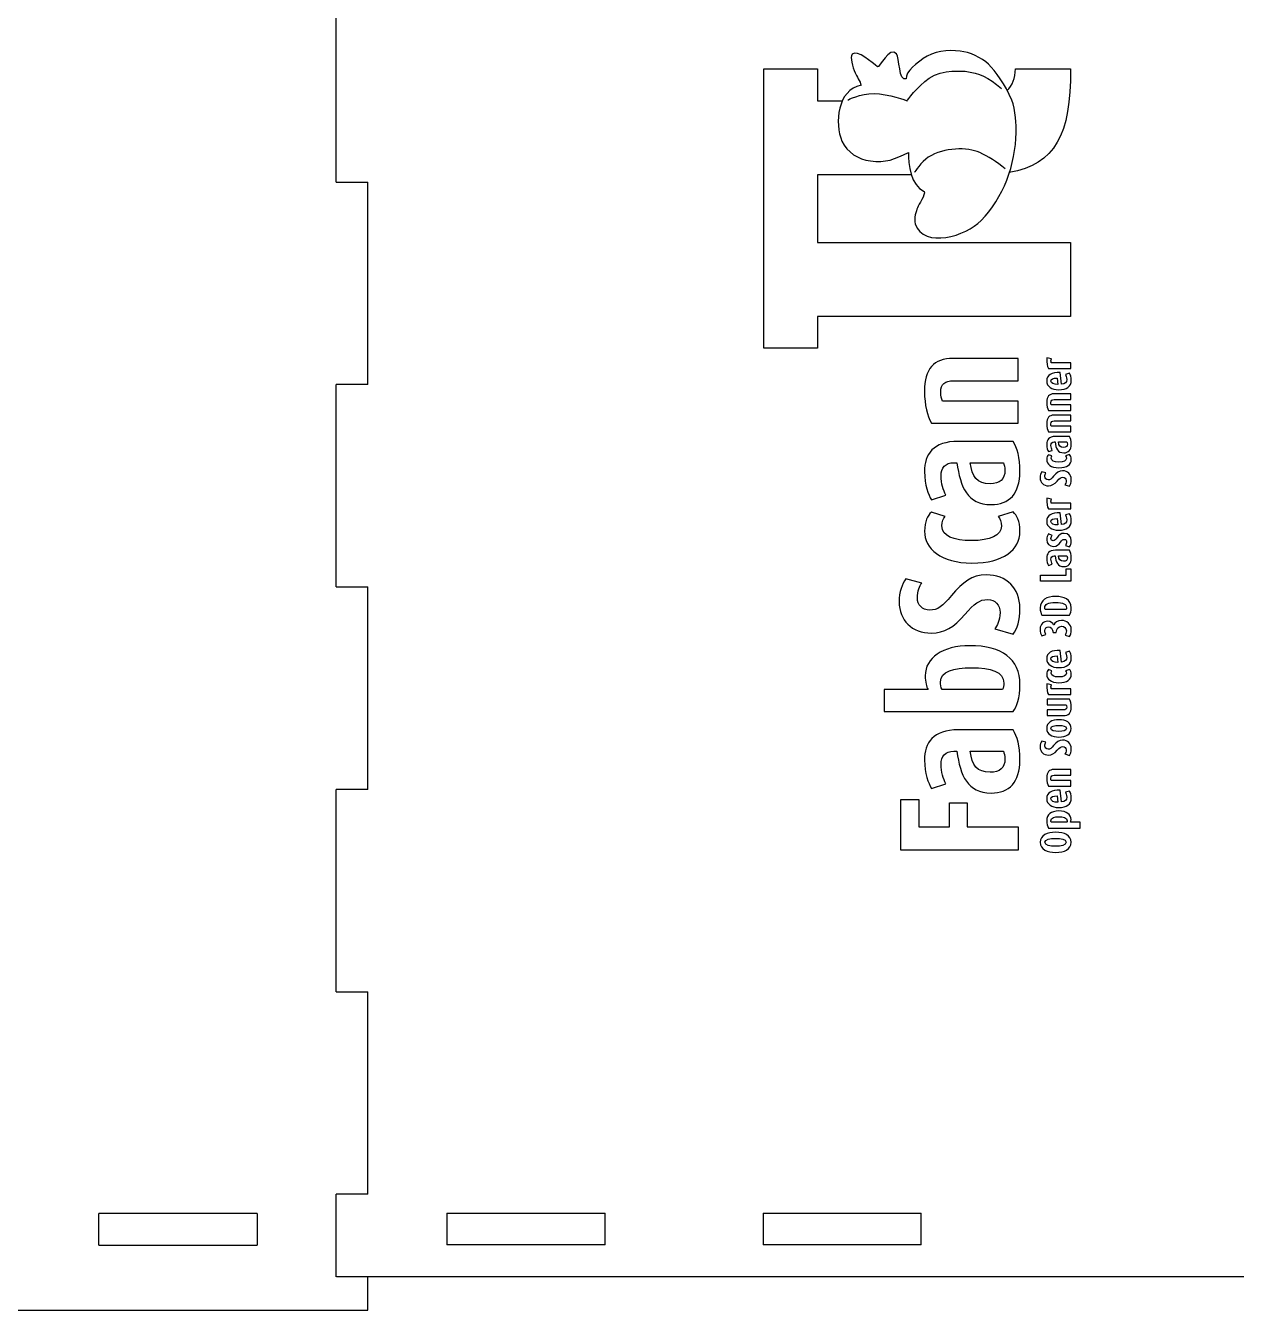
# Model space of a CAD drawing. Extents: x 2 to 1134, y 3 to 333.
# Drawn here: x 193.4 to 384.8, y 3.2 to 206.2 of the extents above; entities that cross this region are included whole.
import ezdxf

# ---------------------------------------------------------------- set-up
doc = ezdxf.new("R2010")
doc.units = 0
doc.layers.add('EBENE_1', color=7, linetype='CONTINUOUS')

# ---------------------------------------------------------------- blocks, each defined once
blk = doc.blocks.new('BLOCK_2')
at = {"layer": 'EBENE_1'}
blk.add_lwpolyline([(242.52, 8.49), (242.52, 21.53)], dxfattribs=at)
blk = doc.blocks.new('BLOCK_3')
at = {"layer": 'EBENE_1'}
blk.add_lwpolyline([(247.52, 21.53), (242.52, 21.53)], dxfattribs=at)
blk = doc.blocks.new('BLOCK_4')
at = {"layer": 'EBENE_1'}
blk.add_lwpolyline([(417.51, 8.49), (242.55, 8.49)], dxfattribs=at)
blk = doc.blocks.new('BLOCK_8')
at = {"layer": 'EBENE_1'}
blk.add_lwpolyline([(247.52, 149.52), (247.52, 181.52)], dxfattribs=at)
blk = doc.blocks.new('BLOCK_9')
at = {"layer": 'EBENE_1'}
blk.add_lwpolyline([(247.52, 85.52), (247.52, 117.52)], dxfattribs=at)
blk = doc.blocks.new('BLOCK_10')
at = {"layer": 'EBENE_1'}
blk.add_lwpolyline([(247.52, 21.53), (247.52, 53.53)], dxfattribs=at)
blk = doc.blocks.new('BLOCK_11')
at = {"layer": 'EBENE_1'}
blk.add_lwpolyline([(242.52, 181.52), (247.52, 181.52)], dxfattribs=at)
blk = doc.blocks.new('BLOCK_12')
at = {"layer": 'EBENE_1'}
blk.add_lwpolyline([(242.52, 181.52), (242.52, 213.52)], dxfattribs=at)
blk = doc.blocks.new('BLOCK_16')
at = {"layer": 'EBENE_1'}
blk.add_lwpolyline([(242.52, 117.52), (247.52, 117.52)], dxfattribs=at)
blk = doc.blocks.new('BLOCK_17')
at = {"layer": 'EBENE_1'}
blk.add_lwpolyline([(242.52, 117.52), (242.52, 149.52)], dxfattribs=at)
blk = doc.blocks.new('BLOCK_18')
at = {"layer": 'EBENE_1'}
blk.add_lwpolyline([(247.52, 149.52), (242.52, 149.52)], dxfattribs=at)
blk = doc.blocks.new('BLOCK_19')
at = {"layer": 'EBENE_1'}
blk.add_lwpolyline([(242.52, 53.53), (247.52, 53.53)], dxfattribs=at)
blk = doc.blocks.new('BLOCK_20')
at = {"layer": 'EBENE_1'}
blk.add_lwpolyline([(242.52, 53.53), (242.52, 85.52)], dxfattribs=at)
blk = doc.blocks.new('BLOCK_21')
at = {"layer": 'EBENE_1'}
blk.add_lwpolyline([(247.52, 85.52), (242.52, 85.52)], dxfattribs=at)
blk = doc.blocks.new('BLOCK_22')
at = {"layer": 'EBENE_1'}
blk.add_lwpolyline([(260.02, 18.53), (260.02, 13.53)], dxfattribs=at)
blk = doc.blocks.new('BLOCK_23')
at = {"layer": 'EBENE_1'}
blk.add_lwpolyline([(260.02, 18.53), (285.02, 18.53)], dxfattribs=at)
blk = doc.blocks.new('BLOCK_24')
at = {"layer": 'EBENE_1'}
blk.add_lwpolyline([(285.02, 13.53), (260.02, 13.53)], dxfattribs=at)
blk = doc.blocks.new('BLOCK_25')
at = {"layer": 'EBENE_1'}
blk.add_lwpolyline([(285.02, 13.53), (285.02, 18.53)], dxfattribs=at)
blk = doc.blocks.new('BLOCK_30')
at = {"layer": 'EBENE_1'}
blk.add_lwpolyline([(310.02, 18.53), (310.02, 13.53)], dxfattribs=at)
blk = doc.blocks.new('BLOCK_31')
at = {"layer": 'EBENE_1'}
blk.add_lwpolyline([(310.02, 18.53), (335.02, 18.53)], dxfattribs=at)
blk = doc.blocks.new('BLOCK_32')
at = {"layer": 'EBENE_1'}
blk.add_lwpolyline([(335.02, 13.53), (310.02, 13.53)], dxfattribs=at)
blk = doc.blocks.new('BLOCK_33')
at = {"layer": 'EBENE_1'}
blk.add_lwpolyline([(335.02, 13.53), (335.02, 18.53)], dxfattribs=at)
blk = doc.blocks.new('BLOCK_45')
at = {"layer": 'EBENE_1'}
blk.add_lwpolyline([(22.53, 3.18), (247.54, 3.18)], dxfattribs=at)
blk = doc.blocks.new('BLOCK_57')
at = {"layer": 'EBENE_1'}
for points in [[(242.52, 21.47), (242.52, 21.47)], [(242.52, 8.48), (242.52, 8.48)]]:
    blk.add_lwpolyline(points, dxfattribs=at)
blk = doc.blocks.new('BLOCK_58')
at = {"layer": 'EBENE_1'}
for points in [[(242.52, 21.47), (242.52, 21.47)], [(247.52, 21.47), (247.52, 21.47)]]:
    blk.add_lwpolyline(points, dxfattribs=at)
blk = doc.blocks.new('BLOCK_59')
at = {"layer": 'EBENE_1'}
for points in [[(247.52, 117.47), (247.52, 117.47)], [(247.52, 85.47), (247.52, 85.47)]]:
    blk.add_lwpolyline(points, dxfattribs=at)
blk = doc.blocks.new('BLOCK_60')
at = {"layer": 'EBENE_1'}
for points in [[(247.52, 53.47), (247.52, 53.47)], [(247.52, 21.47), (247.52, 21.47)]]:
    blk.add_lwpolyline(points, dxfattribs=at)
blk = doc.blocks.new('BLOCK_61')
at = {"layer": 'EBENE_1'}
for points in [[(247.52, 181.46), (247.52, 181.46)], [(247.52, 149.46), (247.52, 149.46)]]:
    blk.add_lwpolyline(points, dxfattribs=at)
blk = doc.blocks.new('BLOCK_63')
at = {"layer": 'EBENE_1'}
for points in [[(242.52, 181.46), (242.52, 181.46)], [(247.52, 181.46), (247.52, 181.46)]]:
    blk.add_lwpolyline(points, dxfattribs=at)
blk = doc.blocks.new('BLOCK_64')
at = {"layer": 'EBENE_1'}
for points in [[(242.52, 213.46), (242.52, 213.46)], [(242.52, 181.46), (242.52, 181.46)]]:
    blk.add_lwpolyline(points, dxfattribs=at)
blk = doc.blocks.new('BLOCK_66')
at = {"layer": 'EBENE_1'}
for points in [[(242.52, 117.47), (242.52, 117.47)], [(247.52, 117.47), (247.52, 117.47)]]:
    blk.add_lwpolyline(points, dxfattribs=at)
blk = doc.blocks.new('BLOCK_67')
at = {"layer": 'EBENE_1'}
for points in [[(242.52, 149.46), (242.52, 149.46)], [(242.52, 117.47), (242.52, 117.47)]]:
    blk.add_lwpolyline(points, dxfattribs=at)
blk = doc.blocks.new('BLOCK_68')
at = {"layer": 'EBENE_1'}
for points in [[(242.52, 149.46), (242.52, 149.46)], [(247.52, 149.46), (247.52, 149.46)]]:
    blk.add_lwpolyline(points, dxfattribs=at)
blk = doc.blocks.new('BLOCK_69')
at = {"layer": 'EBENE_1'}
for points in [[(242.52, 53.47), (242.52, 53.47)], [(247.52, 53.47), (247.52, 53.47)]]:
    blk.add_lwpolyline(points, dxfattribs=at)
blk = doc.blocks.new('BLOCK_70')
at = {"layer": 'EBENE_1'}
for points in [[(242.52, 85.47), (242.52, 85.47)], [(242.52, 53.47), (242.52, 53.47)]]:
    blk.add_lwpolyline(points, dxfattribs=at)
blk = doc.blocks.new('BLOCK_71')
at = {"layer": 'EBENE_1'}
for points in [[(242.52, 85.47), (242.52, 85.47)], [(247.52, 85.47), (247.52, 85.47)]]:
    blk.add_lwpolyline(points, dxfattribs=at)
blk = doc.blocks.new('BLOCK_82')
at = {"layer": 'EBENE_1'}
blk.add_lwpolyline([(205.02, 13.47), (205.02, 18.47)], dxfattribs=at)
blk = doc.blocks.new('BLOCK_83')
at = {"layer": 'EBENE_1'}
blk.add_lwpolyline([(205.02, 13.47), (230.02, 13.47)], dxfattribs=at)
blk = doc.blocks.new('BLOCK_84')
at = {"layer": 'EBENE_1'}
blk.add_lwpolyline([(230.02, 18.47), (230.02, 13.47)], dxfattribs=at)
blk = doc.blocks.new('BLOCK_85')
at = {"layer": 'EBENE_1'}
blk.add_lwpolyline([(230.02, 18.47), (205.02, 18.47)], dxfattribs=at)
blk = doc.blocks.new('BLOCK_91')
at = {"layer": 'EBENE_1', "color": 7}
blk.add_lwpolyline([(333.39, 182.69), (318.59, 182.69), (318.59, 171.99), (358.62, 171.99), (358.62, 160.29), (318.59, 160.29), (318.59, 155.25), (310.14, 155.25), (310.14, 199.42), (318.59, 199.42), (318.59, 194.39), (322.53, 194.39)], dxfattribs=at)
for points, knots in [([(349.33, 194.48), (349.93, 192.97), (350.06, 190.44), (350.03, 189.33), (349.92, 184.39), (348, 178.95), (344.46, 175.44), (342.13, 172.97), (335.44, 170.98), (334.04, 174.9), (333.8, 175.87), (334.23, 176.93), (334.42, 177.47), (334.59, 177.96), (335.74, 179.56), (335.46, 180.05), (333.38, 180.94), (332.95, 184.37), (332.99, 186.22), (330.81, 185.14), (329.43, 184.52), (326.98, 184.87), (325.09, 185.14), (323.26, 186.19), (322.48, 187.98), (321.28, 190.77), (321.77, 196.14), (325.49, 196.83), (325.39, 197.44), (324.76, 198.29), (324.56, 198.77), (324.14, 199.79), (323.73, 201.26), (324.07, 201.72), (324.94, 202.59), (327.3, 200.3), (328.07, 199.76), (328.47, 199.48), (329.89, 203.11), (331.12, 201.78), (331.56, 201.31), (331.45, 197.25), (332.65, 197.86), (332.39, 198.93), (334.64, 200.56), (335.3, 201.05), (336.88, 202.23), (339.26, 202.44), (341.16, 202.23), (342.65, 202.06), (344.55, 201.24), (345.64, 200.15), (346.67, 199.12), (348.36, 196.91), (349.33, 194.48)], [0, 0, 0, 0, 1, 1, 1, 2, 2, 2, 3, 3, 3, 4, 4, 4, 5, 5, 5, 6, 6, 6, 7, 7, 7, 8, 8, 8, 9, 9, 9, 10, 10, 10, 11, 11, 11, 12, 12, 12, 13, 13, 13, 14, 14, 14, 15, 15, 15, 16, 16, 16, 17, 17, 17, 18, 18, 18, 18]), ([(323.41, 194.5), (323.41, 194.5), (325.32, 195.51), (327.57, 195.51), (329.81, 195.51), (332.76, 194.39), (332.76, 194.39), (332.76, 194.39), (334.34, 196.59), (336.25, 197.94), (338.29, 199.39), (341.96, 199.05), (341.96, 199.05), (344.23, 198.75), (345.56, 198.1), (347.68, 196.34)], [0, 0, 0, 0, 1, 1, 1, 2, 2, 2, 3, 3, 3, 4, 4, 4, 5, 5, 5, 5]), ([(348.54, 195.94), (349.46, 196.79), (349.9, 197.96), (349.9, 199.42), (349.9, 199.42), (358.62, 199.42), (358.62, 199.42), (358.62, 189.03), (356.23, 184.31), (348.91, 183.05)], [0, 0, 0, 0, 1, 1, 1, 2, 2, 2, 3, 3, 3, 3]), ([(348.3, 183.62), (346.87, 184.76), (345.61, 185.58), (344.26, 186.18), (342.29, 187.07), (338.65, 187.02), (336.13, 185.45), (335.02, 184.75), (333.97, 183.08), (333.97, 183.08)], [0, 0, 0, 0, 1, 1, 1, 2, 2, 2, 3, 3, 3, 3])]:
    blk.add_open_spline(points, degree=3, knots=knots, dxfattribs=at)
blk = doc.blocks.new('BLOCK_92')
at = {"layer": 'EBENE_1', "color": 7}
blk.add_lwpolyline([(334.64, 79.62), (339.5, 79.62), (339.5, 83.4), (342.28, 83.4), (342.28, 79.62), (350.34, 79.62), (350.34, 75.93), (331.78, 75.93), (331.78, 83.94), (334.64, 83.94), (334.64, 79.62), (334.64, 79.62)], dxfattribs=at)
for points, knots in [([(350.34, 150.12), (350.34, 150.12), (340.06, 150.12), (340.06, 150.12), (338.8, 150.12), (338.1, 149.6), (338.1, 148.36), (338.1, 147.64), (338.18, 147.28), (338.36, 146.91), (338.36, 146.91), (350.34, 146.91), (350.34, 146.91), (350.34, 146.91), (350.34, 143.43), (350.34, 143.43), (350.34, 143.43), (336.61, 143.43), (336.61, 143.43), (335.96, 144.59), (335.53, 146.23), (335.53, 148.44), (335.53, 152), (336.99, 153.65), (340.06, 153.65), (340.06, 153.65), (350.34, 153.65), (350.34, 153.65), (350.34, 153.65), (350.34, 150.12), (350.34, 150.12)], [0, 0, 0, 0, 1, 1, 1, 2, 2, 2, 3, 3, 3, 4, 4, 4, 5, 5, 5, 6, 6, 6, 7, 7, 7, 8, 8, 8, 9, 9, 9, 10, 10, 10, 10]), ([(350.61, 135.77), (350.61, 132.29), (348.94, 130.54), (346.05, 130.54), (342.33, 130.54), (341.17, 133.29), (340.66, 137.17), (340.66, 137.17), (340.17, 137.17), (340.17, 137.17), (338.8, 137.17), (338.15, 136.36), (338.15, 135.1), (338.15, 133.88), (338.5, 132.8), (338.9, 132.02), (338.9, 132.02), (336.61, 131.29), (336.61, 131.29), (336.15, 132.13), (335.53, 133.59), (335.53, 135.77), (335.53, 138.49), (336.88, 140.54), (340.87, 140.54), (340.87, 140.54), (349.53, 140.54), (349.53, 140.54), (350.2, 139.49), (350.61, 138.04), (350.61, 135.77)], [0, 0, 0, 0, 1, 1, 1, 2, 2, 2, 3, 3, 3, 4, 4, 4, 5, 5, 5, 6, 6, 6, 7, 7, 7, 8, 8, 8, 9, 9, 9, 10, 10, 10, 10]), ([(342.76, 137.17), (343.06, 134.93), (343.81, 133.83), (345.92, 133.83), (347.4, 133.83), (348.24, 134.56), (348.24, 135.93), (348.24, 136.42), (348.1, 136.9), (347.99, 137.17), (347.99, 137.17), (342.76, 137.17), (342.76, 137.17)], [0, 0, 0, 0, 1, 1, 1, 2, 2, 2, 3, 3, 3, 4, 4, 4, 4]), ([(350.61, 126.33), (350.61, 123.36), (347.99, 121.31), (343.03, 121.31), (338.1, 121.31), (335.53, 123.58), (335.53, 126.33), (335.53, 127.9), (336.02, 128.81), (336.61, 129.35), (336.61, 129.35), (338.8, 128.65), (338.8, 128.65), (338.53, 128.38), (338.26, 127.9), (338.26, 127.17), (338.26, 125.6), (340.12, 124.85), (342.98, 124.85), (345.92, 124.85), (347.7, 125.71), (347.7, 127.11), (347.7, 127.87), (347.48, 128.33), (347.16, 128.65), (347.16, 128.65), (349.53, 129.38), (349.53, 129.38), (350.12, 128.84), (350.61, 127.98), (350.61, 126.33)], [0, 0, 0, 0, 1, 1, 1, 2, 2, 2, 3, 3, 3, 4, 4, 4, 5, 5, 5, 6, 6, 6, 7, 7, 7, 8, 8, 8, 9, 9, 9, 10, 10, 10, 10]), ([(350.61, 114.17), (350.61, 112.2), (350.18, 110.88), (349.53, 110.04), (349.53, 110.04), (346.62, 110.91), (346.62, 110.91), (346.97, 111.31), (347.48, 112.25), (347.48, 113.47), (347.48, 114.71), (346.64, 115.54), (345.54, 115.54), (344.19, 115.54), (343.41, 114.92), (341.92, 113.17), (340.2, 111.15), (338.66, 110.23), (336.64, 110.23), (333.51, 110.23), (331.52, 112.28), (331.52, 115.19), (331.52, 116.7), (331.95, 118.05), (332.59, 118.81), (332.59, 118.81), (335.1, 118.13), (335.1, 118.13), (334.75, 117.7), (334.4, 116.87), (334.4, 115.81), (334.4, 114.68), (335.13, 113.87), (336.37, 113.87), (337.61, 113.87), (338.34, 114.44), (339.79, 116.16), (341.6, 118.3), (342.98, 119.43), (345.3, 119.43), (348.51, 119.43), (350.61, 117.32), (350.61, 114.17)], [0, 0, 0, 0, 1, 1, 1, 2, 2, 2, 3, 3, 3, 4, 4, 4, 5, 5, 5, 6, 6, 6, 7, 7, 7, 8, 8, 8, 9, 9, 9, 10, 10, 10, 11, 11, 11, 12, 12, 12, 13, 13, 13, 14, 14, 14, 14]), ([(350.61, 102.11), (350.61, 99.9), (350.12, 98.58), (349.53, 97.83), (349.53, 97.83), (329.17, 97.83), (329.17, 97.83), (329.17, 97.83), (329.17, 101.31), (329.17, 101.31), (329.17, 101.31), (336.1, 101.31), (336.1, 101.31), (335.83, 101.76), (335.64, 102.46), (335.64, 103.49), (335.64, 106.32), (338.37, 108.24), (342.68, 108.24), (347.78, 108.24), (350.61, 106.16), (350.61, 102.11)], [0, 0, 0, 0, 1, 1, 1, 2, 2, 2, 3, 3, 3, 4, 4, 4, 5, 5, 5, 6, 6, 6, 7, 7, 7, 7]), ([(338.04, 102.55), (338.04, 102.06), (338.1, 101.68), (338.31, 101.31), (338.31, 101.31), (347.88, 101.31), (347.88, 101.31), (347.99, 101.58), (348.07, 101.93), (348.07, 102.33), (348.07, 104.16), (346.02, 104.76), (342.95, 104.76), (340.2, 104.76), (338.04, 104.19), (338.04, 102.55)], [0, 0, 0, 0, 1, 1, 1, 2, 2, 2, 3, 3, 3, 4, 4, 4, 5, 5, 5, 5]), ([(350.61, 90.17), (350.61, 86.69), (348.94, 84.94), (346.05, 84.94), (342.33, 84.94), (341.17, 87.69), (340.66, 91.57), (340.66, 91.57), (340.17, 91.57), (340.17, 91.57), (338.8, 91.57), (338.15, 90.76), (338.15, 89.49), (338.15, 88.28), (338.5, 87.2), (338.9, 86.42), (338.9, 86.42), (336.61, 85.69), (336.61, 85.69), (336.15, 86.53), (335.53, 87.98), (335.53, 90.17), (335.53, 92.89), (336.88, 94.94), (340.87, 94.94), (340.87, 94.94), (349.53, 94.94), (349.53, 94.94), (350.2, 93.89), (350.61, 92.43), (350.61, 90.17)], [0, 0, 0, 0, 1, 1, 1, 2, 2, 2, 3, 3, 3, 4, 4, 4, 5, 5, 5, 6, 6, 6, 7, 7, 7, 8, 8, 8, 9, 9, 9, 10, 10, 10, 10]), ([(342.76, 91.57), (343.06, 89.33), (343.81, 88.23), (345.92, 88.23), (347.4, 88.23), (348.24, 88.95), (348.24, 90.33), (348.24, 90.81), (348.1, 91.3), (347.99, 91.57), (347.99, 91.57), (342.76, 91.57), (342.76, 91.57)], [0, 0, 0, 0, 1, 1, 1, 2, 2, 2, 3, 3, 3, 4, 4, 4, 4])]:
    blk.add_open_spline(points, degree=3, knots=knots, dxfattribs=at)
blk = doc.blocks.new('BLOCK_93')
at = {"layer": 'EBENE_1', "color": 7}
blk.add_lwpolyline([(358.65, 118.43), (353.88, 118.43), (353.88, 119.37), (357.92, 119.37), (357.92, 120.39), (358.65, 120.39), (358.65, 118.43)], dxfattribs=at)
for points, knots in [([(355.59, 153.59), (355.48, 153.38), (355.49, 153.14), (355.57, 152.97), (355.57, 152.97), (358.65, 152.97), (358.65, 152.97), (358.65, 152.97), (358.65, 152.07), (358.65, 152.07), (358.65, 152.07), (355.12, 152.07), (355.12, 152.07), (354.92, 152.41), (354.81, 152.89), (354.85, 153.75), (354.85, 153.75), (355.59, 153.59), (355.59, 153.59)], [0, 0, 0, 0, 1, 1, 1, 2, 2, 2, 3, 3, 3, 4, 4, 4, 5, 5, 5, 6, 6, 6, 6]), ([(357.2, 149.58), (357.74, 149.64), (358.01, 149.88), (358.01, 150.32), (358.01, 150.7), (357.9, 150.96), (357.81, 151.1), (357.81, 151.1), (358.44, 151.3), (358.44, 151.3), (358.61, 151.07), (358.72, 150.7), (358.72, 150.2), (358.72, 149.22), (357.99, 148.69), (356.77, 148.69), (355.65, 148.69), (354.85, 149.2), (354.85, 150.09), (354.85, 151.03), (355.65, 151.49), (356.97, 151.42), (356.97, 151.42), (357.2, 149.58), (357.2, 149.58)], [0, 0, 0, 0, 1, 1, 1, 2, 2, 2, 3, 3, 3, 4, 4, 4, 5, 5, 5, 6, 6, 6, 7, 7, 7, 8, 8, 8, 8]), ([(355.5, 150.07), (355.5, 149.74), (355.95, 149.52), (356.61, 149.53), (356.61, 149.53), (356.49, 150.54), (356.49, 150.54), (355.86, 150.54), (355.5, 150.4), (355.5, 150.07)], [0, 0, 0, 0, 1, 1, 1, 2, 2, 2, 3, 3, 3, 3]), ([(358.65, 147.14), (358.65, 147.14), (356.01, 147.14), (356.01, 147.14), (355.68, 147.14), (355.5, 147.01), (355.5, 146.69), (355.5, 146.5), (355.53, 146.41), (355.57, 146.31), (355.57, 146.31), (358.65, 146.31), (358.65, 146.31), (358.65, 146.31), (358.65, 145.42), (358.65, 145.42), (358.65, 145.42), (355.12, 145.42), (355.12, 145.42), (354.96, 145.72), (354.85, 146.14), (354.85, 146.71), (354.85, 147.62), (355.22, 148.05), (356.01, 148.05), (356.01, 148.05), (358.65, 148.05), (358.65, 148.05), (358.65, 148.05), (358.65, 147.14), (358.65, 147.14), (358.65, 147.14), (358.65, 147.14), (358.65, 147.14)], [0, 0, 0, 0, 1, 1, 1, 2, 2, 2, 3, 3, 3, 4, 4, 4, 5, 5, 5, 6, 6, 6, 7, 7, 7, 8, 8, 8, 9, 9, 9, 10, 10, 10, 11, 11, 11, 11]), ([(358.65, 143.77), (358.65, 143.77), (356.01, 143.77), (356.01, 143.77), (355.68, 143.77), (355.5, 143.64), (355.5, 143.32), (355.5, 143.13), (355.53, 143.04), (355.57, 142.94), (355.57, 142.94), (358.65, 142.94), (358.65, 142.94), (358.65, 142.94), (358.65, 142.05), (358.65, 142.05), (358.65, 142.05), (355.12, 142.05), (355.12, 142.05), (354.96, 142.35), (354.85, 142.77), (354.85, 143.34), (354.85, 144.25), (355.22, 144.68), (356.01, 144.68), (356.01, 144.68), (358.65, 144.68), (358.65, 144.68), (358.65, 144.68), (358.65, 143.77), (358.65, 143.77), (358.65, 143.77), (358.65, 143.77), (358.65, 143.77)], [0, 0, 0, 0, 1, 1, 1, 2, 2, 2, 3, 3, 3, 4, 4, 4, 5, 5, 5, 6, 6, 6, 7, 7, 7, 8, 8, 8, 9, 9, 9, 10, 10, 10, 11, 11, 11, 11]), ([(358.72, 140.08), (358.72, 139.18), (358.29, 138.73), (357.55, 138.73), (356.59, 138.73), (356.29, 139.44), (356.16, 140.44), (356.16, 140.44), (356.04, 140.44), (356.04, 140.44), (355.68, 140.44), (355.52, 140.23), (355.52, 139.91), (355.52, 139.59), (355.61, 139.32), (355.71, 139.12), (355.71, 139.12), (355.12, 138.93), (355.12, 138.93), (355.01, 139.14), (354.85, 139.52), (354.85, 140.08), (354.85, 140.78), (355.19, 141.31), (356.22, 141.31), (356.22, 141.31), (358.44, 141.31), (358.44, 141.31), (358.62, 141.04), (358.72, 140.66), (358.72, 140.08)], [0, 0, 0, 0, 1, 1, 1, 2, 2, 2, 3, 3, 3, 4, 4, 4, 5, 5, 5, 6, 6, 6, 7, 7, 7, 8, 8, 8, 9, 9, 9, 10, 10, 10, 10]), ([(356.7, 140.44), (356.78, 139.86), (356.97, 139.58), (357.51, 139.58), (357.9, 139.58), (358.11, 139.77), (358.11, 140.12), (358.11, 140.25), (358.08, 140.37), (358.05, 140.44), (358.05, 140.44), (356.7, 140.44), (356.7, 140.44)], [0, 0, 0, 0, 1, 1, 1, 2, 2, 2, 3, 3, 3, 4, 4, 4, 4]), ([(358.72, 137.65), (358.72, 136.89), (358.05, 136.36), (356.77, 136.36), (355.5, 136.36), (354.85, 136.94), (354.85, 137.65), (354.85, 138.05), (354.97, 138.29), (355.12, 138.43), (355.12, 138.43), (355.68, 138.25), (355.68, 138.25), (355.62, 138.18), (355.55, 138.05), (355.55, 137.87), (355.55, 137.46), (356.02, 137.27), (356.76, 137.27), (357.52, 137.27), (357.97, 137.49), (357.97, 137.85), (357.97, 138.05), (357.92, 138.16), (357.83, 138.25), (357.83, 138.25), (358.44, 138.44), (358.44, 138.44), (358.6, 138.3), (358.72, 138.08), (358.72, 137.65)], [0, 0, 0, 0, 1, 1, 1, 2, 2, 2, 3, 3, 3, 4, 4, 4, 5, 5, 5, 6, 6, 6, 7, 7, 7, 8, 8, 8, 9, 9, 9, 10, 10, 10, 10]), ([(358.72, 134.52), (358.72, 134.02), (358.61, 133.68), (358.44, 133.46), (358.44, 133.46), (357.7, 133.69), (357.7, 133.69), (357.79, 133.79), (357.92, 134.03), (357.92, 134.35), (357.92, 134.66), (357.7, 134.88), (357.42, 134.88), (357.07, 134.88), (356.87, 134.72), (356.49, 134.27), (356.04, 133.75), (355.65, 133.51), (355.13, 133.51), (354.33, 133.51), (353.81, 134.04), (353.81, 134.79), (353.81, 135.18), (353.92, 135.52), (354.09, 135.72), (354.09, 135.72), (354.73, 135.54), (354.73, 135.54), (354.64, 135.43), (354.55, 135.22), (354.55, 134.95), (354.55, 134.66), (354.74, 134.45), (355.06, 134.45), (355.38, 134.45), (355.57, 134.59), (355.94, 135.04), (356.41, 135.59), (356.76, 135.88), (357.36, 135.88), (358.18, 135.88), (358.72, 135.34), (358.72, 134.52)], [0, 0, 0, 0, 1, 1, 1, 2, 2, 2, 3, 3, 3, 4, 4, 4, 5, 5, 5, 6, 6, 6, 7, 7, 7, 8, 8, 8, 9, 9, 9, 10, 10, 10, 11, 11, 11, 12, 12, 12, 13, 13, 13, 14, 14, 14, 14]), ([(355.59, 131.38), (355.48, 131.18), (355.49, 130.94), (355.57, 130.77), (355.57, 130.77), (358.65, 130.77), (358.65, 130.77), (358.65, 130.77), (358.65, 129.87), (358.65, 129.87), (358.65, 129.87), (355.12, 129.87), (355.12, 129.87), (354.92, 130.21), (354.81, 130.69), (354.85, 131.55), (354.85, 131.55), (355.59, 131.38), (355.59, 131.38)], [0, 0, 0, 0, 1, 1, 1, 2, 2, 2, 3, 3, 3, 4, 4, 4, 5, 5, 5, 6, 6, 6, 6]), ([(357.2, 127.38), (357.74, 127.44), (358.01, 127.67), (358.01, 128.12), (358.01, 128.5), (357.9, 128.76), (357.81, 128.9), (357.81, 128.9), (358.44, 129.1), (358.44, 129.1), (358.61, 128.87), (358.72, 128.5), (358.72, 128), (358.72, 127.02), (357.99, 126.49), (356.77, 126.49), (355.65, 126.49), (354.85, 127), (354.85, 127.89), (354.85, 128.83), (355.65, 129.29), (356.97, 129.22), (356.97, 129.22), (357.2, 127.38), (357.2, 127.38)], [0, 0, 0, 0, 1, 1, 1, 2, 2, 2, 3, 3, 3, 4, 4, 4, 5, 5, 5, 6, 6, 6, 7, 7, 7, 8, 8, 8, 8]), ([(355.5, 127.87), (355.5, 127.54), (355.95, 127.32), (356.61, 127.33), (356.61, 127.33), (356.49, 128.34), (356.49, 128.34), (355.86, 128.34), (355.5, 128.2), (355.5, 127.87)], [0, 0, 0, 0, 1, 1, 1, 2, 2, 2, 3, 3, 3, 3]), ([(358.72, 124.8), (358.72, 124.38), (358.63, 124.09), (358.44, 123.87), (358.44, 123.87), (357.79, 124.1), (357.79, 124.1), (357.88, 124.2), (357.99, 124.42), (357.99, 124.66), (357.99, 124.9), (357.86, 125.05), (357.65, 125.05), (357.38, 125.05), (357.27, 124.94), (357.02, 124.6), (356.75, 124.25), (356.43, 123.94), (355.93, 123.94), (355.3, 123.94), (354.85, 124.36), (354.85, 124.98), (354.85, 125.39), (354.95, 125.68), (355.12, 125.9), (355.12, 125.9), (355.7, 125.68), (355.7, 125.68), (355.62, 125.59), (355.52, 125.42), (355.52, 125.19), (355.52, 124.97), (355.68, 124.83), (355.87, 124.83), (356.11, 124.83), (356.26, 125), (356.5, 125.34), (356.79, 125.73), (357.06, 126), (357.61, 126), (358.25, 126), (358.72, 125.5), (358.72, 124.8)], [0, 0, 0, 0, 1, 1, 1, 2, 2, 2, 3, 3, 3, 4, 4, 4, 5, 5, 5, 6, 6, 6, 7, 7, 7, 8, 8, 8, 9, 9, 9, 10, 10, 10, 11, 11, 11, 12, 12, 12, 13, 13, 13, 14, 14, 14, 14]), ([(358.72, 122.09), (358.72, 121.2), (358.29, 120.75), (357.55, 120.75), (356.59, 120.75), (356.29, 121.45), (356.16, 122.45), (356.16, 122.45), (356.04, 122.45), (356.04, 122.45), (355.68, 122.45), (355.52, 122.25), (355.52, 121.92), (355.52, 121.61), (355.61, 121.33), (355.71, 121.13), (355.71, 121.13), (355.12, 120.94), (355.12, 120.94), (355.01, 121.16), (354.85, 121.53), (354.85, 122.09), (354.85, 122.79), (355.19, 123.32), (356.22, 123.32), (356.22, 123.32), (358.44, 123.32), (358.44, 123.32), (358.62, 123.05), (358.72, 122.68), (358.72, 122.09)], [0, 0, 0, 0, 1, 1, 1, 2, 2, 2, 3, 3, 3, 4, 4, 4, 5, 5, 5, 6, 6, 6, 7, 7, 7, 8, 8, 8, 9, 9, 9, 10, 10, 10, 10]), ([(356.7, 122.45), (356.78, 121.88), (356.97, 121.59), (357.51, 121.59), (357.9, 121.59), (358.11, 121.78), (358.11, 122.13), (358.11, 122.26), (358.08, 122.38), (358.05, 122.45), (358.05, 122.45), (356.7, 122.45), (356.7, 122.45)], [0, 0, 0, 0, 1, 1, 1, 2, 2, 2, 3, 3, 3, 4, 4, 4, 4]), ([(358.72, 114.25), (358.72, 113.72), (358.62, 113.29), (358.44, 113.04), (358.44, 113.04), (354.09, 113.04), (354.09, 113.04), (353.93, 113.31), (353.81, 113.71), (353.81, 114.2), (353.81, 115.51), (354.86, 116.02), (356.25, 116.02), (357.61, 116.02), (358.72, 115.55), (358.72, 114.25)], [0, 0, 0, 0, 1, 1, 1, 2, 2, 2, 3, 3, 3, 4, 4, 4, 5, 5, 5, 5]), ([(354.53, 114.24), (354.53, 114.13), (354.55, 114.04), (354.58, 113.97), (354.58, 113.97), (357.92, 113.97), (357.92, 113.97), (357.95, 114.03), (357.97, 114.13), (357.97, 114.25), (357.97, 114.83), (357.47, 115.06), (356.23, 115.06), (355.06, 115.06), (354.53, 114.83), (354.53, 114.24)], [0, 0, 0, 0, 1, 1, 1, 2, 2, 2, 3, 3, 3, 4, 4, 4, 5, 5, 5, 5]), ([(358.72, 110.81), (358.72, 110.25), (358.62, 109.92), (358.44, 109.67), (358.44, 109.67), (357.76, 109.92), (357.76, 109.92), (357.86, 110.04), (357.95, 110.26), (357.95, 110.61), (357.95, 111.02), (357.62, 111.31), (357.21, 111.31), (356.7, 111.31), (356.37, 110.93), (356.36, 110.35), (356.36, 110.35), (355.84, 110.35), (355.84, 110.35), (355.77, 110.89), (355.52, 111.23), (355.12, 111.23), (354.8, 111.23), (354.54, 110.99), (354.54, 110.62), (354.54, 110.37), (354.62, 110.17), (354.71, 110.03), (354.71, 110.03), (354.09, 109.8), (354.09, 109.8), (353.92, 110.04), (353.81, 110.39), (353.81, 110.85), (353.81, 111.69), (354.38, 112.1), (354.98, 112.1), (355.48, 112.1), (355.77, 111.82), (355.94, 111.55), (355.94, 111.55), (355.95, 111.55), (355.95, 111.55), (356.16, 111.91), (356.54, 112.23), (357.18, 112.23), (358.04, 112.23), (358.72, 111.62), (358.72, 110.81)], [0, 0, 0, 0, 1, 1, 1, 2, 2, 2, 3, 3, 3, 4, 4, 4, 5, 5, 5, 6, 6, 6, 7, 7, 7, 8, 8, 8, 9, 9, 9, 10, 10, 10, 11, 11, 11, 12, 12, 12, 13, 13, 13, 14, 14, 14, 15, 15, 15, 16, 16, 16, 16]), ([(357.2, 105.66), (357.74, 105.72), (358.01, 105.95), (358.01, 106.39), (358.01, 106.78), (357.9, 107.03), (357.81, 107.18), (357.81, 107.18), (358.44, 107.38), (358.44, 107.38), (358.61, 107.14), (358.72, 106.78), (358.72, 106.28), (358.72, 105.29), (357.99, 104.77), (356.77, 104.77), (355.65, 104.77), (354.85, 105.28), (354.85, 106.17), (354.85, 107.11), (355.65, 107.57), (356.97, 107.5), (356.97, 107.5), (357.2, 105.66), (357.2, 105.66)], [0, 0, 0, 0, 1, 1, 1, 2, 2, 2, 3, 3, 3, 4, 4, 4, 5, 5, 5, 6, 6, 6, 7, 7, 7, 8, 8, 8, 8]), ([(355.5, 106.15), (355.5, 105.81), (355.95, 105.6), (356.61, 105.6), (356.61, 105.6), (356.49, 106.62), (356.49, 106.62), (355.86, 106.62), (355.5, 106.48), (355.5, 106.15)], [0, 0, 0, 0, 1, 1, 1, 2, 2, 2, 3, 3, 3, 3]), ([(358.72, 103.68), (358.72, 102.92), (358.05, 102.39), (356.77, 102.39), (355.5, 102.39), (354.85, 102.98), (354.85, 103.68), (354.85, 104.09), (354.97, 104.32), (355.12, 104.46), (355.12, 104.46), (355.68, 104.28), (355.68, 104.28), (355.62, 104.21), (355.55, 104.09), (355.55, 103.9), (355.55, 103.5), (356.02, 103.3), (356.76, 103.3), (357.52, 103.3), (357.97, 103.52), (357.97, 103.88), (357.97, 104.08), (357.92, 104.2), (357.83, 104.28), (357.83, 104.28), (358.44, 104.47), (358.44, 104.47), (358.6, 104.33), (358.72, 104.11), (358.72, 103.68)], [0, 0, 0, 0, 1, 1, 1, 2, 2, 2, 3, 3, 3, 4, 4, 4, 5, 5, 5, 6, 6, 6, 7, 7, 7, 8, 8, 8, 9, 9, 9, 10, 10, 10, 10]), ([(355.59, 102.04), (355.48, 101.83), (355.49, 101.6), (355.57, 101.42), (355.57, 101.42), (358.65, 101.42), (358.65, 101.42), (358.65, 101.42), (358.65, 100.53), (358.65, 100.53), (358.65, 100.53), (355.12, 100.53), (355.12, 100.53), (354.92, 100.87), (354.81, 101.35), (354.85, 102.21), (354.85, 102.21), (355.59, 102.04), (355.59, 102.04)], [0, 0, 0, 0, 1, 1, 1, 2, 2, 2, 3, 3, 3, 4, 4, 4, 5, 5, 5, 6, 6, 6, 6]), ([(358.72, 98.49), (358.72, 97.66), (358.36, 97.18), (357.43, 97.18), (357.43, 97.18), (354.92, 97.18), (354.92, 97.18), (354.92, 97.18), (354.92, 98.08), (354.92, 98.08), (354.92, 98.08), (357.53, 98.08), (357.53, 98.08), (357.83, 98.08), (358.01, 98.23), (358.01, 98.52), (358.01, 98.66), (357.98, 98.78), (357.92, 98.88), (357.92, 98.88), (354.92, 98.88), (354.92, 98.88), (354.92, 98.88), (354.92, 99.79), (354.92, 99.79), (354.92, 99.79), (358.43, 99.79), (358.43, 99.79), (358.6, 99.52), (358.72, 99.08), (358.72, 98.49)], [0, 0, 0, 0, 1, 1, 1, 2, 2, 2, 3, 3, 3, 4, 4, 4, 5, 5, 5, 6, 6, 6, 7, 7, 7, 8, 8, 8, 9, 9, 9, 10, 10, 10, 10]), ([(358.72, 95.16), (358.72, 94.25), (357.89, 93.8), (356.78, 93.8), (355.67, 93.8), (354.85, 94.25), (354.85, 95.16), (354.85, 96.08), (355.67, 96.53), (356.78, 96.53), (357.89, 96.53), (358.72, 96.08), (358.72, 95.16)], [0, 0, 0, 0, 1, 1, 1, 2, 2, 2, 3, 3, 3, 4, 4, 4, 4]), ([(355.51, 95.16), (355.51, 94.77), (356.08, 94.7), (356.76, 94.7), (357.44, 94.7), (357.99, 94.77), (357.99, 95.16), (357.99, 95.56), (357.44, 95.63), (356.77, 95.63), (356.09, 95.63), (355.51, 95.56), (355.51, 95.16)], [0, 0, 0, 0, 1, 1, 1, 2, 2, 2, 3, 3, 3, 4, 4, 4, 4]), ([(358.72, 91.96), (358.72, 91.45), (358.61, 91.11), (358.44, 90.9), (358.44, 90.9), (357.7, 91.12), (357.7, 91.12), (357.79, 91.22), (357.92, 91.47), (357.92, 91.78), (357.92, 92.1), (357.7, 92.31), (357.42, 92.31), (357.07, 92.31), (356.87, 92.15), (356.49, 91.7), (356.04, 91.18), (355.65, 90.95), (355.13, 90.95), (354.33, 90.95), (353.81, 91.47), (353.81, 92.22), (353.81, 92.61), (353.92, 92.96), (354.09, 93.15), (354.09, 93.15), (354.73, 92.98), (354.73, 92.98), (354.64, 92.87), (354.55, 92.65), (354.55, 92.38), (354.55, 92.09), (354.74, 91.88), (355.06, 91.88), (355.38, 91.88), (355.57, 92.03), (355.94, 92.47), (356.41, 93.02), (356.76, 93.31), (357.36, 93.31), (358.18, 93.31), (358.72, 92.77), (358.72, 91.96)], [0, 0, 0, 0, 1, 1, 1, 2, 2, 2, 3, 3, 3, 4, 4, 4, 5, 5, 5, 6, 6, 6, 7, 7, 7, 8, 8, 8, 9, 9, 9, 10, 10, 10, 11, 11, 11, 12, 12, 12, 13, 13, 13, 14, 14, 14, 14]), ([(358.65, 87.76), (358.65, 87.76), (356.01, 87.76), (356.01, 87.76), (355.68, 87.76), (355.5, 87.63), (355.5, 87.31), (355.5, 87.12), (355.53, 87.03), (355.57, 86.93), (355.57, 86.93), (358.65, 86.93), (358.65, 86.93), (358.65, 86.93), (358.65, 86.04), (358.65, 86.04), (358.65, 86.04), (355.12, 86.04), (355.12, 86.04), (354.96, 86.34), (354.85, 86.76), (354.85, 87.33), (354.85, 88.24), (355.22, 88.67), (356.01, 88.67), (356.01, 88.67), (358.65, 88.67), (358.65, 88.67), (358.65, 88.67), (358.65, 87.76), (358.65, 87.76), (358.65, 87.76), (358.65, 87.76), (358.65, 87.76)], [0, 0, 0, 0, 1, 1, 1, 2, 2, 2, 3, 3, 3, 4, 4, 4, 5, 5, 5, 6, 6, 6, 7, 7, 7, 8, 8, 8, 9, 9, 9, 10, 10, 10, 11, 11, 11, 11]), ([(357.2, 83.55), (357.74, 83.6), (358.01, 83.84), (358.01, 84.28), (358.01, 84.66), (357.9, 84.92), (357.81, 85.07), (357.81, 85.07), (358.44, 85.27), (358.44, 85.27), (358.61, 85.03), (358.72, 84.66), (358.72, 84.17), (358.72, 83.18), (357.99, 82.65), (356.77, 82.65), (355.65, 82.65), (354.85, 83.17), (354.85, 84.05), (354.85, 85), (355.65, 85.45), (356.97, 85.39), (356.97, 85.39), (357.2, 83.55), (357.2, 83.55)], [0, 0, 0, 0, 1, 1, 1, 2, 2, 2, 3, 3, 3, 4, 4, 4, 5, 5, 5, 6, 6, 6, 7, 7, 7, 8, 8, 8, 8]), ([(355.5, 84.03), (355.5, 83.7), (355.95, 83.49), (356.61, 83.49), (356.61, 83.49), (356.49, 84.5), (356.49, 84.5), (355.86, 84.5), (355.5, 84.37), (355.5, 84.03)], [0, 0, 0, 0, 1, 1, 1, 2, 2, 2, 3, 3, 3, 3]), ([(358.71, 80.76), (358.71, 80.53), (358.67, 80.41), (358.63, 80.32), (358.63, 80.32), (360.14, 80.32), (360.14, 80.32), (360.14, 80.32), (360.14, 79.42), (360.14, 79.42), (360.14, 79.42), (355.12, 79.42), (355.12, 79.42), (354.96, 79.69), (354.85, 80.07), (354.85, 80.57), (354.85, 81.53), (355.48, 82.11), (356.77, 82.11), (357.97, 82.11), (358.71, 81.55), (358.71, 80.76)], [0, 0, 0, 0, 1, 1, 1, 2, 2, 2, 3, 3, 3, 4, 4, 4, 5, 5, 5, 6, 6, 6, 7, 7, 7, 7]), ([(355.49, 80.57), (355.49, 80.46), (355.51, 80.38), (355.54, 80.32), (355.54, 80.32), (358.03, 80.32), (358.03, 80.32), (358.05, 80.38), (358.07, 80.46), (358.07, 80.54), (358.07, 81.07), (357.39, 81.2), (356.79, 81.2), (356.13, 81.2), (355.49, 81.07), (355.49, 80.57)], [0, 0, 0, 0, 1, 1, 1, 2, 2, 2, 3, 3, 3, 4, 4, 4, 5, 5, 5, 5]), ([(358.72, 77.16), (358.72, 76.03), (357.61, 75.56), (356.27, 75.56), (354.93, 75.56), (353.81, 76.03), (353.81, 77.16), (353.81, 78.28), (354.93, 78.75), (356.27, 78.75), (357.61, 78.75), (358.72, 78.28), (358.72, 77.16)], [0, 0, 0, 0, 1, 1, 1, 2, 2, 2, 3, 3, 3, 4, 4, 4, 4]), ([(354.55, 77.16), (354.55, 76.64), (355.4, 76.53), (356.23, 76.53), (357.07, 76.53), (357.92, 76.64), (357.92, 77.16), (357.92, 77.68), (357.07, 77.78), (356.23, 77.78), (355.4, 77.78), (354.55, 77.66), (354.55, 77.16)], [0, 0, 0, 0, 1, 1, 1, 2, 2, 2, 3, 3, 3, 4, 4, 4, 4])]:
    blk.add_open_spline(points, degree=3, knots=knots, dxfattribs=at)
blk = doc.blocks.new('BLOCK_90')
at = {"layer": 'EBENE_1'}
for name in ['BLOCK_91', 'BLOCK_92', 'BLOCK_93']:
    blk.add_blockref(name, (0, 0), dxfattribs=at)

msp = doc.modelspace()

# ---------------------------------------------------------------- linework, layer by layer
at = {"layer": 'EBENE_1'}
for points in [[(242.54, 8.5), (242.54, 8.5)], [(247.54, 8.5), (247.54, 8.5)], [(247.54, 3.18), (247.54, 8.5)]]:
    msp.add_lwpolyline(points, dxfattribs=at)

# ---------------------------------------------------------------- block references
for name in ['BLOCK_12', 'BLOCK_64', 'BLOCK_90', 'BLOCK_11', 'BLOCK_63', 'BLOCK_8', 'BLOCK_61', 'BLOCK_17', 'BLOCK_18', 'BLOCK_67', 'BLOCK_68', 'BLOCK_16', 'BLOCK_66', 'BLOCK_9', 'BLOCK_59', 'BLOCK_20', 'BLOCK_21', 'BLOCK_70', 'BLOCK_71', 'BLOCK_19', 'BLOCK_69', 'BLOCK_10', 'BLOCK_60', 'BLOCK_2', 'BLOCK_3', 'BLOCK_57', 'BLOCK_58', 'BLOCK_82', 'BLOCK_85', 'BLOCK_84', 'BLOCK_22', 'BLOCK_23', 'BLOCK_25', 'BLOCK_30', 'BLOCK_31', 'BLOCK_33', 'BLOCK_83', 'BLOCK_24', 'BLOCK_32', 'BLOCK_4', 'BLOCK_45']:
    msp.add_blockref(name, (0, 0), dxfattribs=at)

doc.saveas('drawing.dxf')
